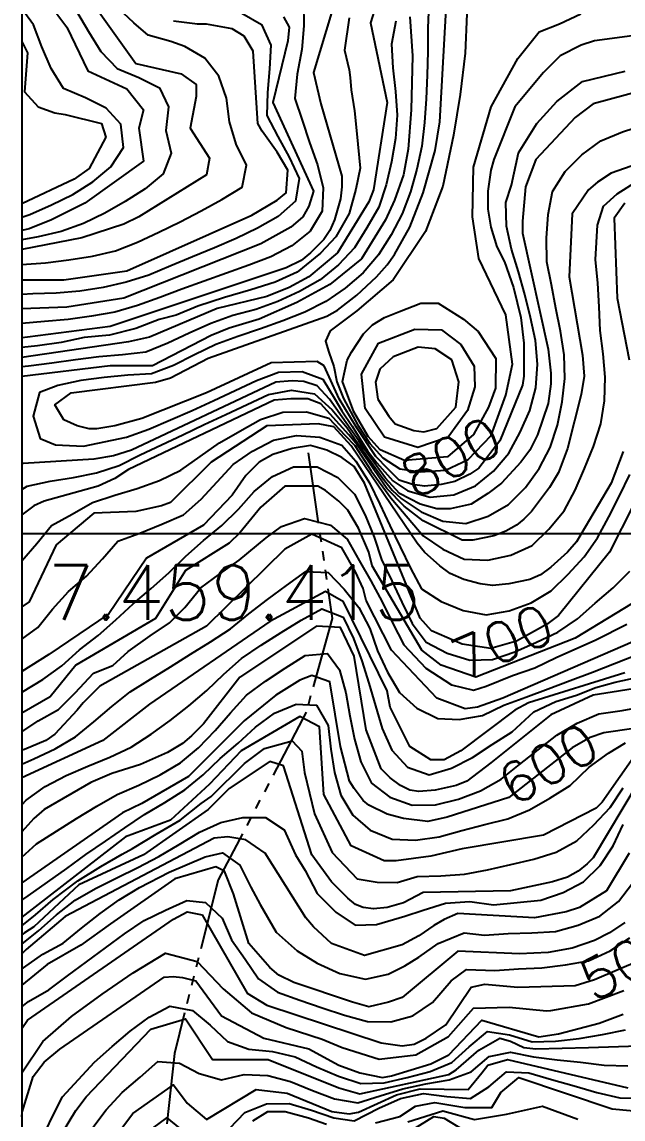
# Model space of a CAD drawing. Header units: millimetres. Extents: x 548366 to 1117317, y 7446967 to 14899125.
# Drawn here: x 549360 to 549995, y 7458797 to 7459955 of the extents above; entities that cross this region are included whole.
import ezdxf
from ezdxf.enums import TextEntityAlignment as Align

# ---------------------------------------------------------------- set-up
doc = ezdxf.new("R2010")
doc.units = ezdxf.units.MM
doc.header["$MEASUREMENT"] = 0
doc.linetypes.add('RIO_PERIODICO', pattern=[5.8, 3, -0.4, 0.4, -0.4, 0.4, -0.4, 0.4, -0.4])
for name, color, linetype in [('AID5_25K', 2, 'Continuous'), ('CURVA_INTERMEDIÁRIA', 32, 'Continuous'), ('CURVA_MESTRA', 36, 'Continuous'), ('MALHA_TM', 8, 'Continuous'), ('RADIAIS', 222, 'Continuous'), ('RIO_PERIÓDICO', 4, 'RIO_PERIODICO'), ('TXT_COORD_MALHA', 7, 'Continuous'), ('TXT_CURVA_MESTRA', 7, 'Continuous')]:
    doc.layers.add(name, color=color, linetype=linetype)
doc.styles.add('ROMANS', font='romans.shx')
doc.styles.add('TXT_MALHA_10K', font='romans.shx', dxfattribs={"height": 23})

msp = doc.modelspace()

# ---------------------------------------------------------------- linework, layer by layer
at = {"layer": 'AID5_25K'}
msp.add_lwpolyline([(549360, 7450410), (559365, 7450410), (559365, 7460415), (549360, 7460415), (549360, 7450410)], dxfattribs=at)
at = {"layer": 'CURVA_INTERMEDIÁRIA'}
for points, elevation in [([(549360, 7460329.3), (549369.2, 7460324.9), (549375.5, 7460294.7), (549378.7, 7460239.1), (549394.6, 7460210.5), (549421.6, 7460180.3), (549426.4, 7460169.2), (549428, 7460162.8), (549413.7, 7460142.2), (549397.8, 7460124.7), (549375.5, 7460078.6), (549381.9, 7460050), (549480.4, 7459911.7), (549528.1, 7459900.6), (549544, 7459889.5), (549544, 7459876.8), (549537.6, 7459843.4), (549558.3, 7459811.6), (549555.1, 7459794.1), (549483.6, 7459749.6), (549467.7, 7459741.7), (549423.2, 7459727.4), (549360, 7459715.2)], 660), ([(549753.8, 7460035.7), (549728.3, 7459954.6), (549745.8, 7459870.4), (549731.5, 7459778.2), (549726.7, 7459765.5), (549693.4, 7459711.5), (549663.2, 7459686.1), (549642.5, 7459675), (549618.7, 7459665.4), (549566.2, 7459652.7), (549494.7, 7459622.5), (549472.5, 7459617.7), (549360, 7459601.1)], 740), ([(550060.5, 7459948.3), (549965.1, 7459935.6), (549950.8, 7459930.8), (549928.6, 7459919.7), (549911.1, 7459902.2), (549880.9, 7459865.6), (549858.6, 7459810), (549855.5, 7459798.9), (549852.3, 7459776.7), (549852.3, 7459757.6), (549855.5, 7459738.5), (549861.8, 7459717.9), (549869.8, 7459702), (549879.3, 7459675), (549887.2, 7459643.2), (549890.4, 7459616.2), (549890.4, 7459581.2), (549888.8, 7459571.7), (549865, 7459512.9), (549842.8, 7459484.3), (549833.2, 7459477.9), (549817.3, 7459470), (549803, 7459466.8), (549785.5, 7459465.2), (549772.8, 7459466.8), (549758.5, 7459471.5), (549746.9, 7459483), (549733.8, 7459496.3), (549713.2, 7459527.9), (549695.3, 7459557.2), (549679.3, 7459592.3), (549672, 7459596.9), (549623.4, 7459595.5), (549555.1, 7459563.7), (549486.8, 7459536.7), (549458.2, 7459528.7), (549439.1, 7459525.6), (549431.2, 7459525.6), (549418.5, 7459528.7), (549404.1, 7459535.1), (549394.6, 7459551), (549412.1, 7459563.7), (549501.1, 7459574.8), (549517, 7459579.6), (549556.7, 7459600.3), (549682.2, 7459644.8), (549693.4, 7459651.1), (549714, 7459667), (549734.7, 7459686.1), (549745.8, 7459698.8), (549753.8, 7459709.9), (549769.7, 7459738.5), (549784, 7459775.1), (549796.7, 7459819.6), (549801.4, 7459849.8), (549811, 7460019.8)], 780), ([(549360, 7460005.2), (549397.8, 7459962.6), (549407.3, 7459949.9), (549429.6, 7459903.8), (549470.9, 7459884.7), (549488.4, 7459862.5), (549483.6, 7459843.4), (549488.4, 7459808.4), (549426.4, 7459763.9), (549391.4, 7459746.5), (549367.6, 7459736.9), (549360, 7459735.1)], 640), ([(549695, 7459991.2), (549667.9, 7459902.2), (549675.9, 7459868.8), (549698.1, 7459792.5), (549698.1, 7459781.4), (549696.6, 7459768.7), (549690.2, 7459746.5), (549685.4, 7459735.3), (549679.1, 7459725.8), (549664.8, 7459711.5), (549655.2, 7459703.6), (549639.3, 7459695.6), (549453.4, 7459633.6), (549366, 7459622.5), (549360, 7459621.9)], 720), ([(549657.6, 7459975.9), (549657.7, 7459951.2), (549655.7, 7459926.4), (549650.9, 7459900.1), (549648.5, 7459874.4), (549656, 7459851.7), (549664, 7459828), (549672.2, 7459804.5), (549678.4, 7459780.2), (549677.1, 7459755.7), (549664.5, 7459734.5), (549645.2, 7459718.8), (549623, 7459707.3), (549599.6, 7459698.7), (549576.1, 7459690.1), (549552.6, 7459681.6), (549529.1, 7459673.1), (549505.6, 7459664.5), (549482.1, 7459656), (549458.1, 7459649), (549433.5, 7459644.6), (549408.7, 7459641.3), (549383.8, 7459639.1), (549360, 7459637.1)], 710), ([(549360, 7459699.1), (549384.9, 7459701.1), (549409.7, 7459704.2), (549434.4, 7459708.2), (549458.8, 7459713.7), (549482, 7459722.8), (549504.7, 7459733.3), (549527.1, 7459744.4), (549549.3, 7459755.9), (549571.3, 7459767.9), (549592.6, 7459780.8), (549597.4, 7459804.2), (549586.3, 7459826.3), (549579.2, 7459850.1), (549576.1, 7459874.8), (549567.9, 7459898.3), (549553.4, 7459917.1), (549532.1, 7459929.5), (549517.2, 7459934.7), (549493.5, 7459941.3), (549478.4, 7459954.6), (549456.6, 7459974.4)], 670), ([(549789.9, 7459974.1), (549788.8, 7459949.2), (549789, 7459924.2), (549788.1, 7459899.2), (549787.1, 7459874.2), (549785.4, 7459849.3), (549782.6, 7459824.4), (549777.2, 7459800.1), (549770.4, 7459776), (549761.6, 7459752.7), (549750.2, 7459730.4), (549736.9, 7459709.3), (549720.6, 7459690.5), (549701.6, 7459674.2), (549681, 7459660.1), (549658.8, 7459648.8), (549635.5, 7459639.6), (549612, 7459631.2), (549588.2, 7459623.3), (549564.8, 7459614.6), (549542.3, 7459603.9), (549520, 7459592.4), (549496.9, 7459583.6), (549471.9, 7459582.2), (549447, 7459579.8), (549422.2, 7459576.8), (549397.9, 7459571.5), (549378.6, 7459563.9), (549372, 7459539.2), (549379.1, 7459515.6), (549395.5, 7459508.6), (549424.9, 7459507.4), (549470.6, 7459516.7), (549494, 7459525.4), (549516.9, 7459535.3), (549539.9, 7459545.2), (549562.6, 7459555.6), (549585.3, 7459566.2), (549607.9, 7459576.8), (549631, 7459585.4), (549656, 7459586.4), (549678, 7459578), (549690.8, 7459556.6), (549698, 7459544.7), (549709.1, 7459528.5), (549725.2, 7459502.3), (549735.1, 7459489.9), (549752, 7459470.6), (549767.6, 7459460.3), (549791.5, 7459453.4), (549816.3, 7459455.9), (549839.1, 7459465.4), (549858.4, 7459481), (549874.6, 7459500), (549886.5, 7459522), (549896.5, 7459544.9), (549903, 7459568.9), (549904.7, 7459593.9), (549902.5, 7459618.8), (549897.5, 7459643.2), (549891.5, 7459667.5), (549884.8, 7459691.6), (549877.4, 7459715.5), (549872, 7459739.8), (549871.4, 7459764.7), (549877.4, 7459783.2), (549884.5, 7459817.3), (549903.9, 7459848.2), (549925.1, 7459871.4), (549952.2, 7459892.7), (549997.3, 7459903.6)], 770), ([(549360, 7459749.2), (549368.4, 7459752.1), (549391.3, 7459762.2), (549413.7, 7459773.2), (549434.8, 7459786.6), (549453.9, 7459802.5), (549467.2, 7459822.7), (549464.4, 7459847.3), (549449.1, 7459864.2), (549427, 7459875.3), (549404, 7459885.2), (549390.9, 7459906.4), (549381.1, 7459929.1), (549372.1, 7459952.4), (549360, 7459969.2)], 630), ([(549592.4, 7459964.7), (549613, 7459952.7), (549623, 7459930.9), (549621.7, 7459905.9), (549619.4, 7459881), (549618.6, 7459856.6), (549630.4, 7459834.5), (549642.2, 7459812.5), (549653, 7459790), (549649.2, 7459766.2), (549630.6, 7459749.8), (549608.9, 7459737.5), (549586.3, 7459726.7), (549563.3, 7459717), (549540.2, 7459707.3), (549517.2, 7459697.7), (549494.1, 7459688), (549470.3, 7459680.5), (549446, 7459674.8), (549421.2, 7459671.1), (549396.3, 7459668.9), (549371.4, 7459668.1), (549360, 7459667.6)], 690), ([(549830, 7459963.9), (549828.4, 7459922.6), (549822.9, 7459878.9), (549816, 7459836), (549804.7, 7459782.1), (549786.3, 7459734), (549752.3, 7459683), (549714, 7459650.4), (549685.7, 7459629.2), (549680.8, 7459618.2), (549684.3, 7459606.5), (549689.6, 7459591.4), (549692.8, 7459575.3), (549699.9, 7459557.6), (549715, 7459529.5), (549727.5, 7459510.1), (549741.2, 7459495), (549759.4, 7459483.3), (549780.6, 7459480.4), (549807.5, 7459481.9), (549831.6, 7459493.2), (549855.7, 7459518.7), (549871.3, 7459561.2), (549878.3, 7459593.8), (549871.3, 7459646.2), (549842.9, 7459705.7), (549835.9, 7459749.6), (549837.3, 7459802), (549855.7, 7459865.7), (549884, 7459916.7), (549906.6, 7459945), (549927.9, 7459953.3), (549950.4, 7459964.1)], 790), ([(549769.7, 7459961), (549772.8, 7459919.7), (549771.2, 7459862.5), (549768.1, 7459821.2), (549763.3, 7459794.1), (549753.8, 7459767.1), (549744.2, 7459746.5), (549718.8, 7459705.1), (549685.4, 7459678.1), (549650.5, 7459659.1), (549610.7, 7459641.6), (549579, 7459632), (549559.9, 7459624.1), (549497.9, 7459592.3), (549453.4, 7459592.3), (549360, 7459581)], 760), ([(549705.7, 7459959.6), (549701, 7459925.7), (549705.7, 7459904.7), (549706.9, 7459896.6), (549708, 7459883.7), (549711.5, 7459861.6), (549713.9, 7459837.1), (549717.4, 7459800.9), (549712.7, 7459778.7), (549705.7, 7459753.1), (549691.7, 7459728.6), (549675.4, 7459711.1), (549650.9, 7459691.2), (549627.5, 7459680.7), (549601.9, 7459672.6), (549573.9, 7459664.4), (549545.9, 7459655.1), (549522.9, 7459645.7), (549505, 7459641.1), (549480.5, 7459631.7), (549452.5, 7459624.7), (549425.7, 7459622.1), (549401.4, 7459616.7), (549376.6, 7459613.5), (549360, 7459611.5)], 730), ([(549360, 7459682.9), (549404.1, 7459682.9), (549470.9, 7459692.4), (549602.8, 7459751.2), (549629.8, 7459767.1), (549639.3, 7459775.1), (549640.9, 7459798.9), (549629.8, 7459818), (549613.9, 7459840.2), (549609.1, 7459848.2), (549604.4, 7459924.4), (549594.8, 7459940.3), (549582.1, 7459948.3), (549555.1, 7459953), (549545.6, 7459953), (549520.2, 7459956.2)], 680), ([(549360, 7459934.9), (549366, 7459922.9), (549362.8, 7459881.5), (549377.1, 7459865.6), (549394.6, 7459859.3), (549405.7, 7459857.7), (549443.9, 7459848.2), (549448.6, 7459833.9), (549431.2, 7459800.5), (549415.3, 7459789.4), (549360, 7459763.3)], 620), ([(550085.9, 7459902.2), (549963.5, 7459868.8), (549944.5, 7459854.5), (549903.1, 7459810), (549892, 7459781.4), (549888.8, 7459744.9), (549888.8, 7459732.2), (549915.9, 7459609.8), (549919, 7459584.4), (549919, 7459573.2), (549915.9, 7459552.6), (549904.7, 7459519.2), (549896.8, 7459503.3), (549887.2, 7459490.6), (549866.6, 7459468.4), (549852.3, 7459457.2), (549834.8, 7459446.1), (549812.6, 7459441.3), (549798.3, 7459441.3), (549780.8, 7459446.1), (549759, 7459457.2), (549744.3, 7459473.4), (549721.4, 7459504.8), (549716.1, 7459513), (549685, 7459557.1), (549672.1, 7459571.2), (549658, 7459575.8), (549645.7, 7459576.4), (549628.2, 7459574.8), (549475.7, 7459503.3), (549456.6, 7459497), (549435.9, 7459493.8), (549361.2, 7459489), (549360, 7459488.6)], 760), ([(550073.2, 7459827.5), (549982.6, 7459795.7), (549968.3, 7459786.2), (549958.8, 7459778.2), (549941.3, 7459752.8), (549938.1, 7459686.1), (549952.4, 7459603.4), (549954, 7459581.2), (549950.8, 7459562.1), (549936.5, 7459504.9), (549927, 7459479.5), (549917.4, 7459463.6), (549898.4, 7459438.2), (549890.4, 7459430.2), (549882.5, 7459423.9), (549871.4, 7459417.5), (549858.6, 7459412.7), (549836.4, 7459408), (549825.3, 7459408), (549784, 7459428.6), (549763.9, 7459444), (549745.6, 7459462.8), (549712.9, 7459510.5), (549705.5, 7459519.2), (549675.7, 7459552), (549662.2, 7459557.3), (549644.1, 7459557.4), (549626.6, 7459555.8), (549472.5, 7459482.7), (549458.2, 7459473.1), (549440.7, 7459465.2), (549383.5, 7459449.3), (549372.4, 7459444.5), (549360, 7459434.9)], 740), ([(549360, 7459386.3), (549375.6, 7459404.6), (549391.4, 7459423.6), (549413.1, 7459435.4), (549434.7, 7459447.9), (549458, 7459455.5), (549481.9, 7459462.5), (549505.4, 7459471), (549527.8, 7459481.9), (549548.2, 7459496.4), (549568.6, 7459510.9), (549590.4, 7459523.1), (549612.1, 7459535.5), (549635.5, 7459543.2), (549660.5, 7459543.6), (549684.1, 7459536.8), (549701.6, 7459518.7), (549711.6, 7459507.9), (549729.1, 7459481.4), (549749.7, 7459452.9), (549768, 7459431.4), (549784, 7459412.5), (549804.8, 7459398.7), (549827.2, 7459388), (549852.1, 7459387.1), (549876.4, 7459392.1), (549899.1, 7459402.4), (549916.9, 7459419.8), (549932.9, 7459438.9), (549944.5, 7459461), (549954.5, 7459483.9), (549964, 7459507), (549971.5, 7459530.8), (549975.5, 7459555.3), (549976.4, 7459580.1), (549974.3, 7459605), (549971.1, 7459629.7), (549970, 7459654.7), (549968.4, 7459679.6), (549966.1, 7459704.5), (549968.3, 7459740.7), (549974.4, 7459760.7), (549989, 7459773.9), (550010, 7459787.3)], 730), ([(549996.9, 7459763.9), (549985.8, 7459748.1), (549989, 7459663.8), (550001.7, 7459598.7)], 720), ([(549995.3, 7459501.7), (549982.6, 7459468.4), (549946, 7459406.4), (549936.5, 7459395.3), (549919, 7459379.4), (549907.9, 7459371.4), (549896.8, 7459366.7), (549874.5, 7459361.9), (549857.1, 7459360.3), (549844.3, 7459361.9), (549826.9, 7459366.7), (549812.6, 7459373), (549801.4, 7459381), (549785.5, 7459395.3), (549777.6, 7459404.8), (549707.9, 7459507.6), (549689.5, 7459527.8), (549673, 7459531), (549618.7, 7459528.7), (549559.9, 7459490.6), (549517, 7459447.7), (549507.4, 7459444.5), (549480.4, 7459438.2), (549435.9, 7459436.6), (549396.2, 7459403.2), (549367.6, 7459342.8), (549360, 7459337.8)], 720), ([(549360, 7459303.6), (549376.9, 7459315.8), (549392.4, 7459335.3), (549409.1, 7459354), (549428.1, 7459370.1), (549445, 7459388.4), (549461.4, 7459407), (549484.6, 7459415.5), (549507.7, 7459425), (549530.7, 7459434.8), (549549.3, 7459451.3), (549566.2, 7459469.7), (549583.1, 7459488.1), (549603.7, 7459502.1), (549625.9, 7459513.7), (549650, 7459518.7), (549674.9, 7459516.8), (549698.1, 7459508.3), (549712.9, 7459491.5), (549727.3, 7459468.8), (549738.1, 7459446.2), (549748.9, 7459423.7), (549759.6, 7459401.1), (549770.4, 7459378.6), (549782.3, 7459356.8), (549803.1, 7459343.3), (549826.1, 7459333.7), (549850.6, 7459329.3), (549874.7, 7459333.4), (549898.1, 7459342), (549919.3, 7459354.5), (549937.1, 7459372), (549953.9, 7459390.5), (549968.2, 7459410.7), (549980.1, 7459432.7), (549991.3, 7459455), (550002.2, 7459477.5)], 710), ([(549360, 7459247.4), (549360.7, 7459247.8), (549382, 7459260.8), (549402.2, 7459275.4), (549420.7, 7459292.3), (549440.6, 7459307.3), (549459.3, 7459323.8), (549477.5, 7459340.9), (549496.4, 7459357.2), (549515.1, 7459373.7), (549533.1, 7459391.1), (549551.8, 7459407.6), (549571.2, 7459423.4), (549588.8, 7459440.9), (549605.4, 7459459.6), (549624.6, 7459475.4), (549647, 7459485.4), (549671.9, 7459485.7), (549693.9, 7459474.1), (549711.4, 7459456.7), (549722.8, 7459434.6), (549732, 7459411.3), (549740, 7459387.7), (549750.7, 7459365.1), (549761.4, 7459342.5), (549772.2, 7459319.9), (549787.1, 7459300.4), (549809.2, 7459288.9), (549833.1, 7459281.4), (549857.2, 7459282.1), (549880.8, 7459290.3), (549903.6, 7459300.4), (549926.4, 7459310.8), (549946.9, 7459325), (549965.8, 7459341.4), (549984.6, 7459357.8), (550002.4, 7459375.3)], 690), ([(550012.8, 7459346), (549944.5, 7459304.7), (549839.6, 7459263.4), (549803, 7459276.1), (549782.4, 7459292), (549729.9, 7459381), (549726.7, 7459395.3), (549715.6, 7459420.7), (549704.5, 7459439.8), (549695, 7459449.3), (549680.7, 7459460.4), (549672.7, 7459465.2), (549637.8, 7459465.2), (549612.3, 7459442.9), (549590.1, 7459415.9), (549579, 7459404.8), (549532.9, 7459376.2), (549501.1, 7459325.3), (549416.9, 7459276.1), (549389.8, 7459242.7), (549360, 7459225.2)], 680), ([(549360, 7459205.7), (549377.2, 7459217.2), (549398.8, 7459229.4), (549416.4, 7459247), (549435.6, 7459267.5), (549456, 7459275.8), (549472.3, 7459290.6), (549495.4, 7459307), (549515.9, 7459320.6), (549532.2, 7459336.9), (549549, 7459357.6), (549569.1, 7459372.4), (549589.5, 7459386.9), (549617.9, 7459410.4), (549634.3, 7459422.6), (549658.7, 7459430.8), (549686, 7459424), (549703.7, 7459409), (549716.3, 7459386.6), (549728.8, 7459365), (549740.7, 7459343), (549751.7, 7459320.6), (549763.5, 7459297.4), (549786.7, 7459272.9), (549813.9, 7459255.3), (549837, 7459249.8), (549850.6, 7459253.9), (549878.5, 7459265.3), (549902, 7459273.1), (549924.4, 7459284.2), (549966.3, 7459302.9), (549999, 7459319.2)], 670), ([(550047.8, 7459319), (549868.2, 7459241.1), (549841.2, 7459231.6), (549828.4, 7459230), (549798.3, 7459241.1), (549750.6, 7459292), (549723.6, 7459344.4), (549720.4, 7459357.1), (549712.4, 7459374.6), (549698.1, 7459400), (549666.4, 7459414.3), (549637.8, 7459398.4), (549555.1, 7459317.4), (549442.3, 7459253.8), (549424.8, 7459236.3), (549418.5, 7459228.4), (549394.6, 7459203), (549385.1, 7459196.6), (549362.8, 7459187.1), (549360, 7459186.1)], 660), ([(549996.9, 7459268.1), (549895.2, 7459236.3), (549880.9, 7459228.4), (549823.7, 7459185.5), (549806.2, 7459176), (549791.9, 7459176), (549769.7, 7459190.3), (549749, 7459231.6), (549745.8, 7459249.1), (549699.7, 7459342.8), (549680.7, 7459353.9), (549621.9, 7459322.2), (549494.7, 7459234.8), (549445.5, 7459196.6), (549360, 7459157)], 640), ([(549360.4, 7459129), (549364.4, 7459133.5), (549384.7, 7459147.8), (549406.9, 7459159.4), (549429.7, 7459169.5), (549452.9, 7459178.8), (549475.5, 7459189.4), (549496.4, 7459203), (549516.7, 7459217.7), (549536.4, 7459233), (549555.4, 7459249.3), (549573.5, 7459266.4), (549592.1, 7459283.2), (549612.7, 7459297.2), (549633.8, 7459310.7), (549655.2, 7459323.6), (549676.9, 7459335.5), (549699.4, 7459326.7), (549710.3, 7459304.1), (549719, 7459280.8), (549726.6, 7459257), (549733.7, 7459233), (549740.5, 7459209), (549750.7, 7459186.2), (549767.3, 7459168.2), (549790.2, 7459160.1), (549813.9, 7459167.1), (549836, 7459178.6), (549857, 7459192.2), (549877.9, 7459205.8), (549901, 7459226.7), (549924.1, 7459237.6), (549945.9, 7459244.4), (549966.3, 7459252.5), (549986.7, 7459258), (550011.2, 7459263.4)], 630), ([(550074.8, 7459261.8), (549963.5, 7459244.3), (549919, 7459223.6), (549855.5, 7459172.8), (549830, 7459153.7), (549818.9, 7459148.9), (549796.7, 7459144.2), (549779.2, 7459142.6), (549769.7, 7459144.2), (549760.1, 7459148.9), (549749, 7459156.9), (549739.5, 7459166.4), (549723.6, 7459207.7), (549710.9, 7459285.6), (549696.6, 7459315.8), (549671.1, 7459317.4), (549590.1, 7459263.4), (549551.9, 7459214.1), (549539.2, 7459201.4), (549529.7, 7459193.4), (549513.8, 7459183.9), (549485.2, 7459171.2), (549455, 7459161.7), (549432.8, 7459152.1), (549383.5, 7459123.5), (549372.4, 7459114), (549360, 7459100.1)], 620), ([(549360, 7459073.1), (549375.4, 7459087.2), (549396.5, 7459100.6), (549417.6, 7459114.1), (549439, 7459127), (549460.6, 7459139.4), (549483.6, 7459149.3), (549506, 7459160.3), (549527.6, 7459172.9), (549546.6, 7459188.9), (549564, 7459207), (549580.5, 7459225.7), (549597.3, 7459244.2), (549617.3, 7459259.2), (549638.2, 7459272.9), (549659.3, 7459286.2), (549682.8, 7459288.5), (549695.6, 7459271.1), (549702.2, 7459247), (549706.3, 7459222.4), (549711.4, 7459197.9), (549718.1, 7459173.9), (549729.2, 7459151.5), (549748.9, 7459136.5), (549772.2, 7459128.3), (549797, 7459128.5), (549821.2, 7459134.5), (549844.7, 7459143.2), (549866.3, 7459155.6), (549885.9, 7459171.1), (549905.5, 7459186.6), (549925.1, 7459202.1), (549946.6, 7459214.7), (549969.6, 7459224.5), (549994.3, 7459228.3), (550018.9, 7459232.6)], 610), ([(549360, 7459028), (549366.5, 7459032.5), (549387, 7459046.8), (549407.4, 7459061.4), (549427.5, 7459076.2), (549448.3, 7459090), (549468.9, 7459104.2), (549489.6, 7459118.2), (549510.9, 7459131.1), (549532, 7459144.5), (549551.4, 7459160.1), (549569.5, 7459177.3), (549588.4, 7459193.7), (549606.9, 7459210.5), (549627, 7459225.2), (549649.7, 7459235), (549671.2, 7459233.7), (549683.5, 7459212.2), (549686.5, 7459187.3), (549690.1, 7459162.6), (549696.9, 7459138.9), (549709.7, 7459117.5), (549728, 7459101.7), (549751.1, 7459092.4), (549776, 7459091.2), (549800.7, 7459094.9), (549824.8, 7459101.4), (549849, 7459107.9), (549873.3, 7459113.6), (549896.3, 7459123.4), (549917.9, 7459135.7), (549939.1, 7459149), (549959.5, 7459168.2), (549979.9, 7459183.1), (549997.6, 7459194)], 590), ([(550011.2, 7459185.5), (549973.1, 7459131.5), (549966.7, 7459125.1), (549911.1, 7459096.5), (549825.3, 7459082.2), (549791.9, 7459074.3), (549755.3, 7459069.5), (549742.6, 7459069.5), (549707.7, 7459085.4), (549679.1, 7459139.4), (549674.3, 7459210.9), (549653.6, 7459222), (549591.7, 7459185.5), (549558.3, 7459150.5), (549517, 7459112.4), (549469.3, 7459094.9), (549360, 7459009.9)], 580), ([(549360, 7459000.6), (549374.2, 7459012.3), (549393.1, 7459028.4), (549418.9, 7459048.4), (549443.4, 7459063.4), (549465.9, 7459076.3), (549476.9, 7459082.3), (549501.9, 7459097.4), (549527.1, 7459112.4), (549549.5, 7459130.1), (549560, 7459137.2), (549595.1, 7459172.2), (549616.2, 7459187.9), (549645.5, 7459196.1), (549655.7, 7459185.2), (549658.4, 7459162.7), (549669.3, 7459119.2), (549687.7, 7459078.3), (549714.2, 7459050.4), (549735.3, 7459047), (549756.4, 7459046.4), (549777.6, 7459053), (549802.5, 7459053.6), (549827.5, 7459055.4), (549852, 7459060), (549876.4, 7459065.5), (549900.8, 7459071), (549924.6, 7459078.5), (549946.2, 7459090.4), (549964.4, 7459107.5), (549981.4, 7459125.7), (549995.4, 7459146.4)], 570), ([(550011.2, 7459152.1), (549963.5, 7459072.7), (549957.2, 7459066.3), (549947.6, 7459058.4), (549936.5, 7459052), (549920.6, 7459047.2), (549876.1, 7459037.7), (549784, 7459036.1), (549763.3, 7459025), (549745.8, 7459020.2), (549731.5, 7459018.6), (549720.4, 7459020.2), (549712.4, 7459023.4), (549704.5, 7459029.8), (549687, 7459047.2), (549666.4, 7459075.8), (549636.2, 7459169.6), (549621.9, 7459174.4), (549579, 7459145.8), (549556.7, 7459123.5), (549488.4, 7459075.8), (549420, 7459044.1), (549372.4, 7458999.6), (549362.8, 7458993.2), (549360, 7458991.2)], 560), ([(550001.7, 7459077.4), (549977.8, 7459037.7), (549949.2, 7459020.2), (549934.9, 7459015.5), (549901.5, 7459009.1), (549820.5, 7459013.9), (549806.2, 7459007.5), (549795.1, 7459001.2), (549779.2, 7458990), (549761.7, 7458980.5), (549722, 7458969.4), (549687, 7458982.1), (549667.9, 7458999.6), (549660, 7459009.1), (549617.1, 7459077.4), (549596.4, 7459091.7), (549577.4, 7459094.9), (549563.1, 7459093.3), (549405.7, 7459010.7), (549364.4, 7458975.7), (549360, 7458971.3)], 540), ([(549360, 7458954.8), (549361.8, 7458956.3), (549382, 7458970.8), (549403.7, 7458982.4), (549423.1, 7458998.2), (549442.5, 7459013.9), (549462.9, 7459028.2), (549484.3, 7459041.1), (549515.5, 7459057.3), (549553.6, 7459073.6), (549572, 7459077.7), (549590.4, 7459064.7), (549601.9, 7459041.6), (549611.6, 7459023.1), (549628.5, 7458994), (549650.9, 7458974.2), (549672, 7458961.3), (549695.8, 7458950.4), (549723, 7458944.3), (549746.9, 7458949.7), (549764.6, 7458958.6), (549779.3, 7458967.6), (549799.7, 7458982), (549827.1, 7458993.3), (549848.9, 7458990.8), (549873.6, 7458992.7), (549898.6, 7458993.4), (549923.6, 7458994.9), (549947.7, 7459001.3), (549970.5, 7459011.1), (549990.2, 7459026.3), (550005.2, 7459045.9)], 530), ([(549996.9, 7459004.3), (549981, 7458993.2), (549965.1, 7458985.3), (549941.3, 7458977.3), (549915.9, 7458972.5), (549885.7, 7458971), (549820.5, 7458974.1), (549761.7, 7458924.9), (549747.4, 7458920.1), (549726.7, 7458915.3), (549709.3, 7458920.1), (549647.3, 7458940.8), (549631.4, 7458948.7), (549621.9, 7458956.7), (549599.6, 7458982.1), (549583.7, 7459034.5), (549574.2, 7459058.4), (549564.7, 7459063.1), (549521.7, 7459050.4), (549453.6, 7459002.8), (549422.3, 7458980.4), (549386.7, 7458959.8), (549360, 7458938.2)], 520), ([(549360, 7458915.2), (549367, 7458920.9), (549388.4, 7458933.1), (549408.1, 7458947.8), (549428.2, 7458962.6), (549448.3, 7458977.4), (549468.5, 7458992.3), (549489.1, 7459006.2), (549511.6, 7459017.2), (549534.1, 7459027.6), (549554, 7459025.4), (549571.4, 7459008.8), (549581.5, 7458986), (549595.7, 7458965.4), (549610, 7458944.9), (549630, 7458930.6), (549653.5, 7458922.1), (549677.2, 7458914.2), (549701, 7458906.5), (549725, 7458899.6), (549749.9, 7458899.3), (549773.2, 7458905.8), (549793.9, 7458919.7), (549813.6, 7458942.6), (549829.6, 7458954.6), (549859.7, 7458953.5), (549884.6, 7458955.4), (549909.5, 7458956.2), (549934.3, 7458959.6), (549958.8, 7458963.9), (549981.4, 7458974.4), (550002.3, 7458988)], 510), ([(549360, 7458845.6), (549382.2, 7458878.7), (549412.3, 7458904.9), (549444.6, 7458928.4), (549477.5, 7458951.2), (549511.7, 7458971.8), (549545, 7458963.1), (549572.6, 7458934.3), (549602.4, 7458908.8), (549639.3, 7458893.3), (549677.3, 7458881.1), (549698.3, 7458872.3), (549737.4, 7458859.9), (549776.1, 7458864.4), (549810.8, 7458883.9), (549837.1, 7458913.8), (549874.8, 7458914.8), (549914.2, 7458910.8), (549919, 7458911.3), (549958.7, 7458918.4), (549996.1, 7458932.6)], 490), ([(549360, 7458799), (549360.3, 7458804.1), (549371.7, 7458841.7), (549383.5, 7458856.6), (549400, 7458870.5), (549510.2, 7458946.6), (549519.9, 7458947.1), (549529.7, 7458946.1), (549543.6, 7458942.5), (549571, 7458905.8), (549615.5, 7458882), (549663.2, 7458870.8), (549695, 7458853.4), (549717.2, 7458845.4), (549741, 7458840.7), (549750.6, 7458842.2), (549791.9, 7458855), (549811, 7458864.5), (549845.9, 7458901), (549906.3, 7458883.6), (549927, 7458886.7), (549969.9, 7458897.9), (549995.3, 7458907.4)], 480), ([(549380.9, 7458775.5), (549391.5, 7458798), (549402.9, 7458820.2), (549419.8, 7458838.3), (549436.8, 7458856.7), (549455.3, 7458873.3), (549474.5, 7458889.4), (549494.3, 7458904.4), (549516.2, 7458915.9), (549540.2, 7458911.4), (549559, 7458895.9), (549577.2, 7458878.7), (549599.7, 7458870.5), (549624.6, 7458867.9), (549648.8, 7458862.3), (549671.4, 7458851.7), (549694.4, 7458841.8), (549718.2, 7458834.3), (549742.7, 7458834.8), (549767.1, 7458840.5), (549791.3, 7458846.8), (549814.2, 7458856.3), (549832.7, 7458873.1), (549851.8, 7458889), (549875.2, 7458885.6), (549899, 7458878.2), (549923.9, 7458878.9), (549948.7, 7458881.7), (549973.3, 7458886), (549997.8, 7458891)], 470), ([(549394.6, 7458769.1), (549416.9, 7458805.7), (549428, 7458820), (549496.3, 7458891.5), (549532.9, 7458902.6), (549561.5, 7458859.7), (549620.3, 7458859.7), (549695, 7458829.5), (549717.2, 7458823.2), (549811, 7458843.8), (549818.9, 7458848.6), (549842.8, 7458869.3), (549865, 7458882), (549876.1, 7458878.8), (549890.4, 7458872.4), (549903.1, 7458870.8), (549958.8, 7458872.4), (550011.4, 7458873.9)], 460), ([(549456.6, 7458775.5), (549477.2, 7458802.5), (549520.2, 7458832.7), (549534.5, 7458813.6), (549555.1, 7458796.2), (549607.6, 7458827.9), (549640.1, 7458824), (549687.4, 7458804.5), (549705.9, 7458802.3), (549715.7, 7458803.9), (549755.9, 7458822.4), (549780.9, 7458828.4), (549831.6, 7458827.9), (549845.9, 7458845.4), (549852.3, 7458853.4), (549872.9, 7458859.7), (550000.1, 7458829.5)], 440), ([(549579.8, 7458787.1), (549595.4, 7458803.6), (549618.5, 7458812.6), (549642.2, 7458813.2), (549666.1, 7458806.2), (549689.6, 7458797.9), (549711.1, 7458794.9), (549737.1, 7458808.1), (549760, 7458818.2), (549784.3, 7458823.7), (549809, 7458820.4), (549833.8, 7458818.4), (549853.5, 7458830.8), (549872, 7458846.7), (549895.5, 7458845.4), (549919.6, 7458838.5), (549943.6, 7458831.6), (549967.6, 7458824.7), (549991.9, 7458819), (550016.8, 7458818.3)], 430), ([(549733.6, 7458792.6), (549759.4, 7458799.4), (549775.8, 7458810.3), (549796.2, 7458814.3), (549827.9, 7458808.9), (549856.5, 7458808.9), (549866.1, 7458824.8), (549885.1, 7458840.7), (549983.7, 7458807.3), (550021.8, 7458804.1)], 420), ([(549603.9, 7458794.6), (549619.8, 7458804.5), (549638.3, 7458804.8), (549662.8, 7458798), (549681.7, 7458791.4)], 420), ([(549767.8, 7458793.6), (549804.6, 7458805.4), (549838.1, 7458796.2), (549872.1, 7458801.8), (549910, 7458810.4), (549947.5, 7458796.6)], 410), ([(549498.2, 7458787.1), (549513.1, 7458798), (549536, 7458779.3)], 430)]:
    msp.add_lwpolyline(points, dxfattribs=dict(at, elevation=elevation))
for points, elevation in [([(549743.2, 7459516.8), (549722.8, 7459547.3), (549718.9, 7459583.3), (549736.9, 7459616.1), (549775.2, 7459631), (549803.4, 7459630.2), (549823.7, 7459614.6), (549837.8, 7459591.9), (549838.6, 7459570), (549830.8, 7459545), (549810.4, 7459516.8), (549778.4, 7459505.9)], 810), ([(549736.2, 7459557.1), (549747.6, 7459538.9), (549754.5, 7459531.1), (549774.1, 7459523.8), (549784.6, 7459522.4), (549798.3, 7459526.1), (549818.4, 7459548.4), (549821.6, 7459575.4), (549814.3, 7459598.6), (549796.5, 7459610), (549778.7, 7459611.8), (549752.2, 7459601.8), (549738.1, 7459588.6), (549733.5, 7459575)], 820)]:
    msp.add_lwpolyline(points, close=True, dxfattribs=dict(at, elevation=elevation))
at = {"layer": 'CURVA_MESTRA'}
for points, elevation in [([(549417.5, 7459966.9), (549430.5, 7459945.5), (549443.5, 7459924.2), (549460.6, 7459906.3), (549483.5, 7459896.8), (549505.4, 7459885.8), (549514.7, 7459865.7), (549512.2, 7459840.8), (549517.7, 7459817), (549509.2, 7459795), (549490.2, 7459779.3), (549469.2, 7459765.7), (549447.5, 7459753.3), (549425.1, 7459742.4), (549401.5, 7459734.1), (549377.1, 7459728.5), (549360, 7459725.2)], 650), ([(549636.2, 7459961), (549642.5, 7459949.9), (549640.9, 7459935.6), (549625, 7459870.4), (549667.9, 7459776.7), (549663.2, 7459760.8), (549656.8, 7459749.6), (549644.1, 7459738.5), (549612.3, 7459721), (549467.7, 7459663.8), (549407.3, 7459654.3), (549360, 7459652.4)], 700), ([(549754.9, 7459956.4), (549750.5, 7459931.8), (549752, 7459906.9), (549754.8, 7459882.1), (549756.6, 7459857.1), (549754.7, 7459832.3), (549750.6, 7459807.7), (549744.7, 7459783.4), (549737, 7459759.7), (549724.5, 7459738.1), (549711.4, 7459716.9), (549694.4, 7459698.8), (549675, 7459683), (549653.3, 7459670.7), (549630.5, 7459660.3), (549607.1, 7459651.6), (549583, 7459645.2), (549559.5, 7459636.9), (549536.6, 7459626.8), (549514, 7459616.2), (549491, 7459606.5), (549466.2, 7459604), (549441.3, 7459601.8), (549416.5, 7459598.5), (549391.7, 7459595.1), (549366.9, 7459591.9), (549360, 7459591)], 750), ([(549360, 7459461.7), (549365.5, 7459465.1), (549389.8, 7459470.3), (549414.5, 7459474.1), (549438.9, 7459479.2), (549462.7, 7459486.8), (549484.9, 7459498.1), (549507.5, 7459508.7), (549530.1, 7459519.4), (549552.7, 7459530.1), (549575.4, 7459540.7), (549598, 7459551.4), (549620.6, 7459562.1), (549645, 7459566.5), (549669.3, 7459562.7), (549687.7, 7459545.9), (549703.7, 7459526.7), (549714.7, 7459511), (549740.5, 7459474.2), (549751.3, 7459460.8), (549760.8, 7459452.1), (549782, 7459438.1), (549804.8, 7459428.1), (549829.2, 7459425.8), (549852.8, 7459433.3), (549874.2, 7459445.9), (549891.9, 7459463.6), (549906.6, 7459483.8), (549918, 7459506), (549925.9, 7459529.7), (549930.7, 7459554.2), (549933.6, 7459579), (549932.9, 7459603.9), (549929.1, 7459628.7), (549924.2, 7459653.2), (549919.4, 7459677.7), (549914.7, 7459702.2), (549914.2, 7459727.1), (549915.9, 7459752.1), (549920.5, 7459776.5), (549934.1, 7459797.3), (549951.7, 7459815.1), (549971.5, 7459830), (549994.6, 7459839.5), (550018.4, 7459847)], 750), ([(550006.4, 7459446.1), (549981, 7459395.3), (549927, 7459328.5), (549914.3, 7459319), (549882.5, 7459301.5), (549855.5, 7459293.6), (549825.3, 7459298.3), (549792.9, 7459312.4), (549780.9, 7459325.6), (549722, 7459468.4), (549710.9, 7459485.8), (549698.1, 7459495.4), (549682.2, 7459503.3), (549664.8, 7459508.1), (549645.7, 7459504.9), (549625, 7459498.6), (549610.7, 7459490.6), (549596.4, 7459476.3), (549582.1, 7459455.6), (549551.9, 7459423.9), (549491.6, 7459388.9), (549451.8, 7459330.1), (549388.3, 7459287.2), (549360, 7459269.5)], 700), ([(549360, 7459171.6), (549372.6, 7459177), (549395.1, 7459187.7), (549416.6, 7459200.4), (549436, 7459216.1), (549454.9, 7459232.4), (549474.5, 7459247.9), (549495.7, 7459261.1), (549516.9, 7459274.3), (549538.1, 7459287.6), (549559.3, 7459300.8), (549580.3, 7459314.3), (549599.6, 7459330.3), (549619.4, 7459345.5), (549639.5, 7459360.3), (549659.8, 7459375), (549683.4, 7459373.8), (549700.4, 7459356.2), (549715.9, 7459337), (549727.5, 7459314.8), (549735.8, 7459291.3), (549746.1, 7459268.5), (549758.8, 7459247.2), (549777.2, 7459230.6), (549799.5, 7459219.6), (549822.1, 7459218.5), (549846.6, 7459223), (549869.1, 7459233.7), (549892.5, 7459242.4), (549916, 7459251.1), (549939.4, 7459259.8), (549962.8, 7459268.5), (549986.1, 7459277.7), (550009.2, 7459287.1)], 650), ([(550006.4, 7459209.3), (549974.7, 7459204.6), (549960.3, 7459199.8), (549941.3, 7459188.7), (549874.5, 7459136.2), (549809.4, 7459115.6), (549788.7, 7459110.8), (549763.3, 7459114), (549745.8, 7459118.8), (549726.7, 7459128.3), (549720.4, 7459133.1), (549710.9, 7459145.8), (549706.1, 7459153.7), (549696.6, 7459190.3), (549685.4, 7459258.6), (549666.4, 7459265), (549653.6, 7459260.2), (549628.2, 7459244.3), (549594.8, 7459217.3), (549536, 7459158.5), (549486.8, 7459129.9), (549466.3, 7459120.1), (549360, 7459046.1)], 600), ([(549360, 7458981.3), (549377.9, 7458995.7), (549396.6, 7459012.3), (549416.1, 7459027.9), (549437.8, 7459040.2), (549460.2, 7459051.3), (549482.6, 7459062.4), (549504.8, 7459073.8), (549526.2, 7459086.7), (549547.5, 7459099.8), (549570.2, 7459109.8), (549593.5, 7459115.3), (549617.2, 7459115.2), (549637, 7459102.3), (549648.9, 7459075.6), (549659.1, 7459059.3), (549672, 7459034.8), (549691.7, 7459015.1), (549712.2, 7459001.5), (549734.6, 7459002.1), (549764.6, 7459011), (549784.1, 7459017.2), (549807.4, 7459024.6), (549833.3, 7459026.6), (549858.4, 7459022.9), (549883.3, 7459025.3), (549908.1, 7459027.9), (549931.7, 7459036), (549953.3, 7459047.2), (549970.9, 7459064.6), (549984.6, 7459085.2), (549995.4, 7459107.8)], 550), ([(549360, 7458892.2), (549366, 7458901), (549520.1, 7459007.8), (549534.5, 7459015.5), (549550.3, 7459012.3), (549598, 7458929.6), (549618.7, 7458916.9), (549739.5, 7458877.2), (549761.7, 7458874), (549774.4, 7458875.6), (549787.1, 7458882), (549807.8, 7458896.3), (549834.8, 7458936), (549849.1, 7458939.2), (549884.1, 7458936), (549944.5, 7458937.6), (549965.1, 7458943.9), (550012.8, 7458964.6)], 500), ([(549434, 7458786.3), (549449, 7458806.3), (549465.9, 7458824.7), (549484.8, 7458841), (549503.6, 7458857.5), (549526.4, 7458855.7), (549547.1, 7458844.6), (549570.8, 7458838.1), (549594.9, 7458843.7), (549619.9, 7458842.6), (549643.8, 7458836.3), (549666.9, 7458826.9), (549690.3, 7458818), (549714.8, 7458813.7), (549738.6, 7458821), (549762.5, 7458828.5), (549786.8, 7458834), (549811.5, 7458838.1), (549834.8, 7458846.6), (549853.8, 7458862.7), (549876.2, 7458867.2), (549900.7, 7458862.3), (549925.5, 7458859.3), (549950.3, 7458856.8), (549975.1, 7458853.6), (550000.1, 7458853)], 450), ([(549722.3, 7458754.2), (549795.1, 7458799.3), (549806.2, 7458797.7), (549826.9, 7458785)], 400)]:
    msp.add_lwpolyline(points, dxfattribs=dict(at, elevation=elevation))
at = {"layer": 'CURVA_MESTRA', "elevation": 800}
msp.add_lwpolyline([(549738.4, 7459503.6), (549725.7, 7459517.4), (549710.8, 7459543.8), (549698.8, 7459575.8), (549703.8, 7459598.2), (549708.1, 7459606.8), (549720.8, 7459625.9), (549730.3, 7459635.4), (549743.1, 7459643.4), (549758.9, 7459649.7), (549781.4, 7459658.4), (549799.7, 7459658.4), (549826.6, 7459641.5), (549842.1, 7459628.3), (549860.9, 7459600), (549860.4, 7459568.5), (549853.1, 7459548.4), (549837.1, 7459519.7), (549809.7, 7459496), (549764.1, 7459492.3)], close=True, dxfattribs=at)
at = {"layer": 'CURVA_MESTRA', "ltscale": 2.5}
msp.add_lwpolyline([(549360, 7459211.4), (549360, 7458892.2)], dxfattribs=at)
at = {"layer": 'MALHA_TM'}
msp.add_lwpolyline([(549360, 7459415), (559365, 7459415)], dxfattribs=at)
at = {"layer": 'RADIAIS', "linetype": 'Continuous', "ltscale": 2.5}
msp.add_circle((554363.7, 7455412.7), 4998.2, dxfattribs=at)
at = {"layer": 'RIO_PERIÓDICO', "ltscale": 25}
msp.add_lwpolyline([(549662.4, 7459500.3), (549687.7, 7459325.4), (549660.2, 7459226.4), (549567.5, 7459049.3), (549521.1, 7458866), (549508.4, 7458748), (549525.3, 7458655.3), (549552.1, 7458598.4), (549591.5, 7458550.1), (549641.9, 7458512.3), (549835.8, 7458428), (550015.1, 7458337.4), (550141.6, 7458194.1), (550213.3, 7458067.7), (550255.4, 7457983.4), (550276.1, 7457938.3)], dxfattribs=at)

# ---------------------------------------------------------------- texts
at = {"layer": 'TXT_COORD_MALHA', "style": 'TXT_MALHA_10K'}
msp.add_text('7.459.415', height=57.5, dxfattribs=at).set_placement((549387.1, 7459324))
at = {"layer": 'TXT_CURVA_MESTRA', "style": 'ROMANS'}
for s, rotation, p in [('800', 28.9942, (549813.5, 7459496)), ('700', 23.6367, (549867.6, 7459301)), ('600', 30.196, (549916, 7459171.7)), ('500', 27.4527, (550002.5, 7458963.8))]:
    msp.add_text(s, height=42.5, rotation=rotation, dxfattribs=at).set_placement(p, align=Align.MIDDLE)

doc.saveas('drawing.dxf')
